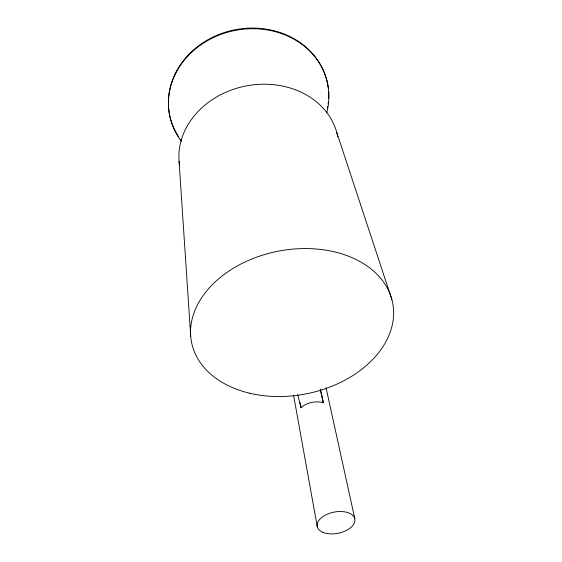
<?xml version="1.0" encoding="UTF-8"?>
<svg xmlns="http://www.w3.org/2000/svg" width="562" height="562" viewBox="0 0 562 562"><rect width="100%" height="100%" fill="white"/><g stroke="black" fill="none" stroke-linecap="round" stroke-linejoin="round"><path stroke-width="0.84" d="M336.821 132.604L391.904 299.63M297.635 394.559L301 407.668A17.085 10.987 -11.2 0 1 323.347 402.771L320.481 389.494M320.319 389.557L323.347 402.771M326.023 387.632L354.84 518.838M300.052 402.568L301 407.668M293.617 395.529L317.305 526.854M179.067 161.238L190.722 336.596M179.524 165.151A80.408 67.342 -11 0 1 247.413 85.705A80.408 67.342 -11 0 1 337.804 136.833M181.414 141.378A80.577 70.629 -11 0 1 235.092 30.432A80.577 70.629 -11 0 1 326.655 112.99M328.559 91.88A80.478 70.587 -11 0 1 328.594 98.743M328.327 102.165A80.478 70.587 -11 0 1 328.124 103.872M327.737 106.422A80.478 70.587 -11 0 1 327.421 108.108M181.364 140.655A80.478 70.587 -11 0 1 180.339 139.271M178.4 136.418A80.478 70.587 -11 0 1 170.672 119.249M170.448 118.42A80.478 70.587 -11 0 1 232.085 30.397A80.478 70.587 -11 0 1 327.288 82.502M327.463 83.352A80.478 70.587 -11 0 1 328.264 88.452M249.739 393.238A102.474 72.695 -11 0 0 393.168 306.065A102.474 72.695 -11 0 0 233.321 268.285A102.474 72.695 -11 0 0 249.739 393.238M322.75 532.263A19.199 10.769 -11.2 0 0 354.376 522.969A19.199 10.769 -11.2 0 0 330.976 512.867A19.199 10.769 -11.2 0 0 322.75 532.263"/></g></svg>
